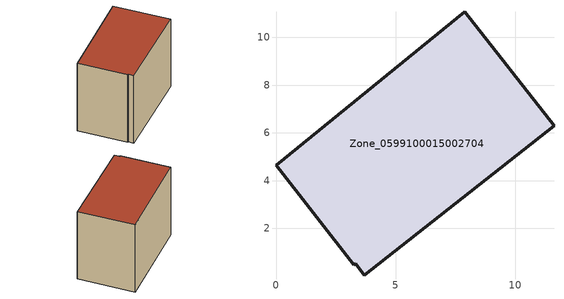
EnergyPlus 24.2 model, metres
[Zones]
Zone_0599100015002704
 floor ground (C_G): 3.7,0.05 3.34,0.52 3.26,0.48 0,4.64 7.9,11.06 11.63,6.29 z0.88
 wall outside (C_F): 11.63,6.29 7.9,11.06 0,4.64 3.26,0.48 3.34,0.52 3.7,0.05 11.63,6.29 z0.88:9.01
 roof outside (C_R): 3.34,0.52 3.7,0.05 11.63,6.29 7.9,11.06 0,4.64 3.26,0.48 z9.01
[BUILDING]
Pand.0599100015002704: North Axis=0; Terrain=City; Loads Convergence Tolerance Value=0.04; Temperature Convergence Tolerance Value=0.4; Solar Distribution=FullExterior; Maximum Number of Warmup Days=25; Minimum Number of Warmup Days=1
[Site:Location]
Rotterdam.The.Hague.AP_ZH_NLD Design_Conditions: Latitude=51.96; Longitude=4.45; Time Zone=1; Elevation=-4.5
[SITE:GROUNDTEMPERATURE:BUILDINGSURFACE]
18, 18, 18, 18, 18, 18, 18, 18, 18, 18, 18, 18
[MATERIAL] Thermal Absorptance=0.9; Solar Absorptance=0.7; Visible Absorptance=0.7
Name | Roughness | Thickness | Conductivity | Density | Specific Heat
G.TC.1965-1974 | MediumSmooth | 0.15 | 0.882353 | 540 | 1210
F.TC.1965-1974 | Rough | 0.3 | 0.697674 | 1920 | 840
R.TC.1965-1974 | MediumRough | 0.2 | 0.232558 | 1500 | 1000
[CONSTRUCTION]
C_G: G.TC.1965-1974
C_F: F.TC.1965-1974
C_R: R.TC.1965-1974
[ZONE]
Zone_0599100015002704: Type=1; Multiplier=1; Ceiling Height=Autocalculate; Volume=Autocalculate; Floor Area=autocalculate; Part of Total Floor Area=Yes
[ZONEINFILTRATION:DESIGNFLOWRATE]
Infil_Zone_0599100015002704: Zone or ZoneList or Space or SpaceList=Zone_0599100015002704; Schedule=AlwaysOn; Design Flow Rate Calculation Method=Flow/Area; Flow Rate per Floor Area=0.003; Constant Term Coefficient=1; Temperature Term Coefficient=0; Velocity Term Coefficient=0; Velocity Squared Term Coefficient=0
[HVACTEMPLATE:ZONE:IDEALLOADSAIRSYSTEM]
Zone_0599100015002704: Maximum Heating Supply Air Temperature=50; Minimum Cooling Supply Air Temperature=13; Maximum Heating Supply Air Humidity Ratio=0.0156; Minimum Cooling Supply Air Humidity Ratio=0.0077; Heating Limit=NoLimit; Cooling Limit=NoLimit; Dehumidification Control Type=ConstantSensibleHeatRatio; Cooling Sensible Heat Ratio=0.7; Dehumidification Setpoint=60; Humidification Control Type=None; Humidification Setpoint=30; Outdoor Air Method=None; Outdoor Air Flow Rate per Person=0.00944; Outdoor Air Flow Rate per Zone Floor Area=0; Outdoor Air Flow Rate per Zone=0; Demand Controlled Ventilation Type=None; Outdoor Air Economizer Type=NoEconomizer; Heat Recovery Type=None; Sensible Heat Recovery Effectiveness=0.7; Latent Heat Recovery Effectiveness=0.65
[ZONECONTROL:THERMOSTAT]
ThermostatControl_Zone_0599100015002704: Zone or ZoneList=Zone_0599100015002704; Control Type Schedule=DualSetpointControlType; Control 1=Thermostat_Zone_0599100015002704; Temperature Difference Between Cutout And Setpoint=0
[THERMOSTATSETPOINT:DUALSETPOINT]
Thermostat_Zone_0599100015002704: Heating Setpoint Temperature Schedule=HeatingSetpoint_Zone_0599100015002704; Cooling Setpoint Temperature Schedule=CoolingSetpoint_Zone_0599100015002704
[SCHEDULE:COMPACT]
HeatingSetpoint_Zone_0599100015002704: Through: 12/31, For: AllDays, Until: 24:00, 21
CoolingSetpoint_Zone_0599100015002704: Through: 12/31, For: AllDays, Until: 24:00, 24
DualSetpointControlType: Through: 12/31, For: AllDays, Until: 24:00, 4
AlwaysOn: Through: 12/31, For: AllDays, Until: 24:00, 1
